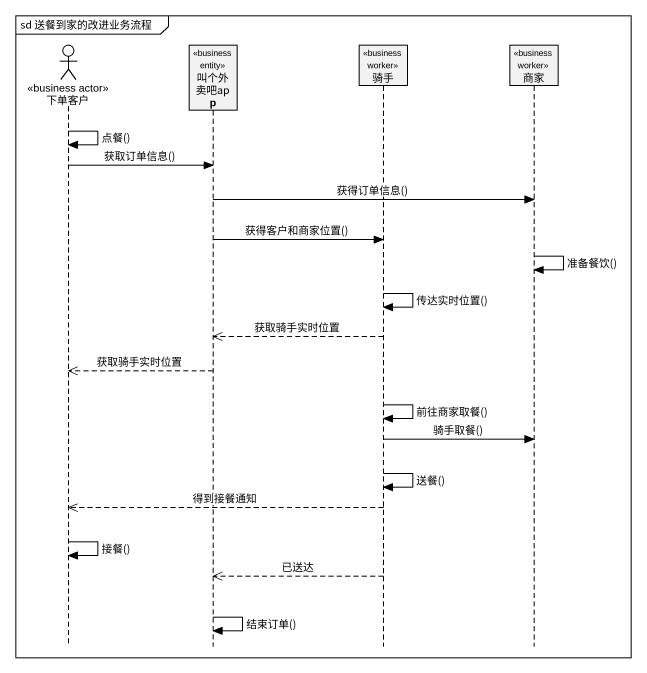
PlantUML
@startuml
mainframe sd 送餐到家的改进业务流程
hide footbox
actor 下单客户 <<business actor>>
participant 叫个外卖吧app <<business entity>>
participant 骑手 <<business worker>>
participant 商家 <<business worker>>

下单客户 -> 下单客户 : 点餐()
下单客户 -> 叫个外卖吧app : 获取订单信息()
叫个外卖吧app -> 商家 : 获得订单信息()
叫个外卖吧app -> 骑手 : 获得客户和商家位置()
商家 -> 商家 : 准备餐饮()
骑手 -> 骑手 : 传达实时位置()
骑手 -->> 叫个外卖吧app : 获取骑手实时位置
叫个外卖吧app -->> 下单客户 : 获取骑手实时位置
骑手 -> 骑手 : 前往商家取餐()
骑手 -> 商家 : 骑手取餐()
骑手 -> 骑手 : 送餐()
骑手 -->> 下单客户 : 得到接餐通知
下单客户 -> 下单客户 : 接餐()
骑手 -->> 叫个外卖吧app : 已送达
叫个外卖吧app -> 叫个外卖吧app : 结束订单()
@enduml
